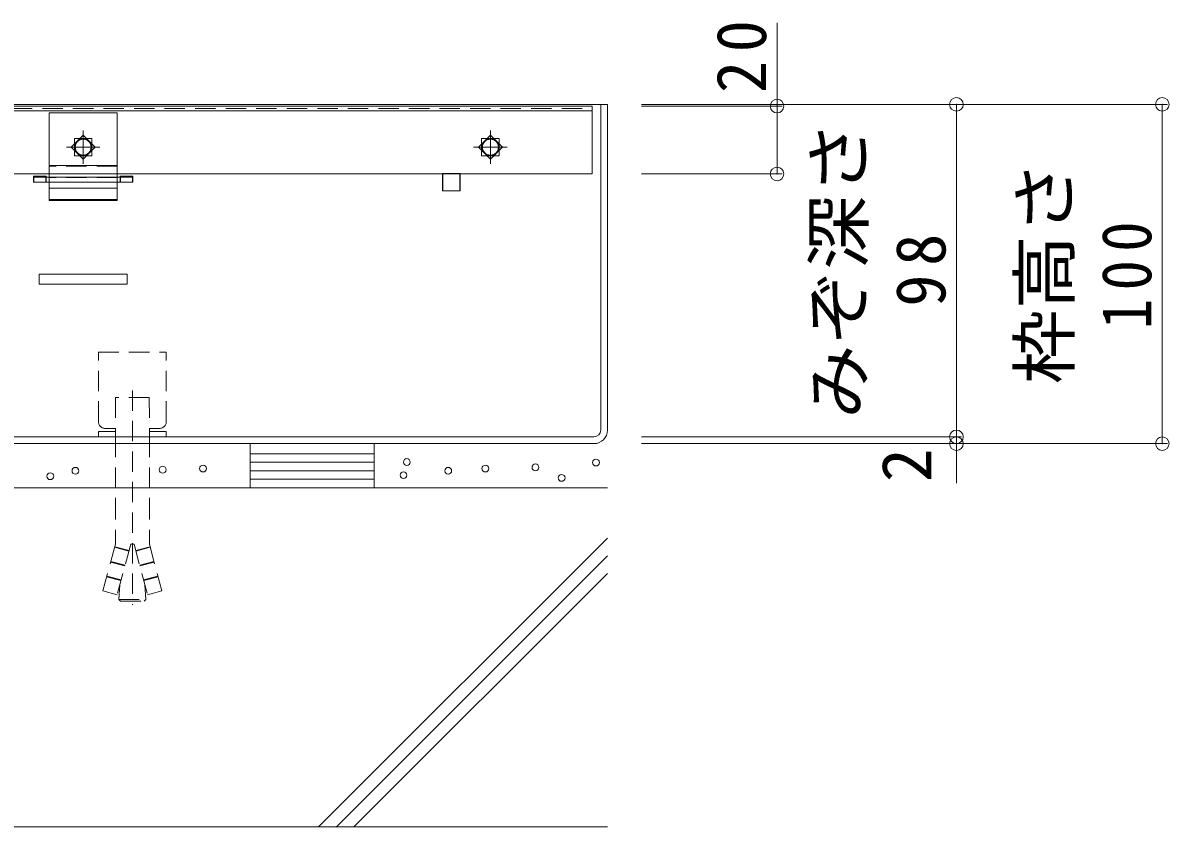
# Model space of a CAD drawing. Units: millimetres at full size, sheet at 1:5; some dimension numbers follow another scale. Extents: x -1355 to 1942, y -1375 to 1322.
# Drawn here: x -641.8 to -304.1, y -453.8 to -216.8 of the extents above; entities that cross this region are included whole.
import ezdxf
from ezdxf.enums import TextEntityAlignment as Align

# ---------------------------------------------------------------- set-up
doc = ezdxf.new("R2010")
doc.units = ezdxf.units.MM
doc.header["$LTSCALE"] = 5
doc.header["$PDMODE"] = 32
doc.header["$PDSIZE"] = 4
doc.linetypes.add('CHAIN2', pattern=[12, 9, -1, 1, -1])
doc.linetypes.add('DASHED1', pattern=[1.8, 1.2, -0.6])
for name, color, linetype, lineweight in [('E-0', 7, 'DASHED1', 18), ('E-2', 3, 'Continuous', 18), ('E-3', 4, 'Continuous', 18), ('E-4', 7, 'Continuous', 18), ('E-7', 134, 'DASHED1', 9), ('E-8', 5, 'Continuous', 9), ('E-9', 2, 'Continuous', 18), ('E-B', 1, 'Continuous', 9), ('E-E', 7, 'Continuous', 18)]:
    doc.layers.add(name, color=color, linetype=linetype, lineweight=lineweight)
doc.styles.add('ＭＳ ゴシック', font='')
doc.styles.get('ＭＳ ゴシック').set_extended_font_data('MS Gothic')

msp = doc.modelspace()

# ---------------------------------------------------------------- linework, layer by layer
at = {"layer": 'E-0'}
for p, q in [((-604.531, -327.176), (-614.531, -327.176)), ((-614.531, -327.176), (-614.526, -337.176)), ((-609.526, -325.073), (-609.526, -388.269)), ((-604.531, -327.176), (-604.526, -337.176)), ((-614.526, -337.176), (-614.526, -338.776)), ((-604.526, -337.176), (-604.526, -338.776)), ((-614.526, -338.776), (-614.527, -357.176)), ((-604.526, -338.776), (-604.527, -357.176)), ((-614.527, -357.176), (-614.526, -370.381)), ((-604.527, -357.176), (-604.526, -370.381)), ((-614.526, -370.381), (-618.225, -384.186)), ((-610.572, -372.467), (-614.783, -371.339)), ((-610.52, -372.274), (-614.731, -371.146)), ((-610.013, -370.381), (-614.014, -385.314)), ((-609.039, -370.381), (-610.013, -370.381)), ((-609.039, -370.381), (-605.038, -385.314)), ((-608.532, -372.274), (-604.321, -371.146)), ((-608.48, -372.467), (-604.269, -371.339)), ((-604.526, -370.381), (-600.827, -384.186)), ((-611.736, -376.814), (-615.947, -375.685)), ((-611.685, -376.621), (-615.896, -375.492)), ((-607.367, -376.621), (-603.156, -375.492)), ((-607.315, -376.814), (-603.104, -375.685)), ((-612.901, -381.16), (-617.112, -380.032)), ((-612.849, -380.967), (-617.06, -379.839)), ((-606.202, -380.967), (-601.991, -379.839)), ((-606.151, -381.16), (-601.94, -380.032)), ((-614.014, -385.314), (-618.225, -384.186)), ((-613.526, -386.676), (-613.227, -382.4)), ((-605.526, -386.676), (-605.825, -382.4)), ((-605.038, -385.314), (-600.827, -384.186)), ((-613.526, -386.676), (-605.526, -386.676)), ((-605.526, -386.676), (-606.026, -387.176))]:
    msp.add_line(p, q, dxfattribs=at)
at = {"layer": 'E-0', "color": 2, "linetype": 'Continuous'}
for p, q in [((-574.851, -340.776), (-538.327, -340.776)), ((-574.851, -340.776), (-574.851, -353.776)), ((-538.327, -353.776), (-538.327, -340.776)), ((-538.327, -343.776), (-574.851, -343.776)), ((-538.327, -346.276), (-574.851, -346.276)), ((-538.327, -348.776), (-574.851, -348.776)), ((-538.327, -351.276), (-574.851, -351.276)), ((-574.851, -353.776), (-538.327, -353.776))]:
    msp.add_line(p, q, dxfattribs=at)
at = {"layer": 'E-0'}
msp.add_lwpolyline([(-613.526, -386.676), (-613.026, -387.176), (-606.026, -387.176)], dxfattribs=at)
at = {"layer": 'E-2'}
for p, q in [((-969.026, -241.276), (-474.026, -241.276)), ((-969.026, -242.676), (-474.026, -242.676)), ((-624.026, -249.84), (-627.561, -253.376)), ((-620.49, -253.376), (-624.026, -249.84)), ((-504.026, -249.84), (-507.561, -253.376)), ((-500.49, -253.376), (-504.026, -249.84)), ((-624.961, -250.776), (-626.626, -250.776)), ((-626.626, -250.776), (-626.626, -252.441)), ((-621.426, -250.776), (-623.091, -250.776)), ((-621.426, -252.441), (-621.426, -250.776)), ((-504.961, -250.776), (-506.626, -250.776)), ((-506.626, -250.776), (-506.626, -252.441)), ((-501.426, -250.776), (-503.091, -250.776)), ((-501.426, -252.441), (-501.426, -250.776)), ((-627.561, -253.376), (-624.026, -256.912)), ((-626.626, -254.311), (-626.626, -255.976)), ((-626.626, -255.976), (-624.961, -255.976)), ((-624.026, -256.912), (-620.49, -253.376)), ((-623.091, -255.976), (-621.426, -255.976)), ((-621.426, -255.976), (-621.426, -254.311)), ((-507.561, -253.376), (-504.026, -256.912)), ((-506.626, -254.311), (-506.626, -255.976)), ((-506.626, -255.976), (-504.961, -255.976)), ((-504.026, -256.912), (-500.49, -253.376)), ((-503.091, -255.976), (-501.426, -255.976)), ((-501.426, -255.976), (-501.426, -254.311))]:
    msp.add_line(p, q, dxfattribs=at)
at = {"layer": 'E-2', "linetype": 'DASHED1'}
msp.add_line((-969.026, -241.976), (-474.026, -241.976), dxfattribs=at)
at = {"layer": 'E-2', "color": 4}
for p, q in [((-614.026, -243.276), (-634.026, -243.276)), ((-634.026, -243.276), (-634.026, -262.176)), ((-614.026, -243.276), (-614.026, -262.176)), ((-614.026, -258.812), (-634.026, -258.812)), ((-634.026, -263.676), (-634.026, -269.116)), ((-614.026, -265.476), (-634.026, -265.476)), ((-614.026, -263.676), (-614.026, -269.116)), ((-614.026, -268.763), (-634.026, -268.763)), ((-614.026, -269.116), (-634.026, -269.116))]:
    msp.add_line(p, q, dxfattribs=at)
at = {"layer": 'E-2', "linetype": 'CHAIN2'}
for p, q in [((-624.026, -258.326), (-624.026, -248.426)), ((-504.026, -258.326), (-504.026, -248.426)), ((-619.076, -253.376), (-628.976, -253.376)), ((-499.076, -253.376), (-508.976, -253.376))]:
    msp.add_line(p, q, dxfattribs=at)
at = {"layer": 'E-2', "color": 4, "linetype": 'DASHED1'}
for p, q in [((-626.626, -250.776), (-621.426, -250.776)), ((-626.626, -250.776), (-626.626, -255.976)), ((-621.426, -250.776), (-621.426, -255.976)), ((-506.626, -250.776), (-501.426, -250.776)), ((-506.626, -250.776), (-506.626, -255.976)), ((-501.426, -250.776), (-501.426, -255.976)), ((-626.626, -255.976), (-621.426, -255.976)), ((-506.626, -255.976), (-501.426, -255.976)), ((-614.026, -259.019), (-634.026, -259.019)), ((-634.026, -262.176), (-634.026, -263.676)), ((-614.026, -262.276), (-634.026, -262.276)), ((-614.026, -262.176), (-614.026, -263.676))]:
    msp.add_line(p, q, dxfattribs=at)
at = {"layer": 'E-2'}
msp.add_lwpolyline([(-474.026, -241.276), (-474.026, -261.276), (-969.026, -261.276)], dxfattribs=at)
for centre in [(-624.026, -253.376), (-504.026, -253.376)]:
    msp.add_circle(centre, 2.35, dxfattribs=at)
at = {"layer": 'E-2', "linetype": 'DASHED1'}
for centre, start, end in [((-624.026, -253.376), 146.36488, 213.63512), ((-624.026, -253.376), 56.36488, 123.63512), ((-624.026, -253.376), 326.36488, 33.63512), ((-504.026, -253.376), 146.36488, 213.63512), ((-504.026, -253.376), 56.36488, 123.63512), ((-504.026, -253.376), 326.36488, 33.63512), ((-624.026, -253.376), 236.36488, 303.63512), ((-504.026, -253.376), 236.36488, 303.63512)]:
    msp.add_arc(centre, 2.55, start, end, dxfattribs=at)
at = {"layer": 'E-3'}
for p, q in [((-497.526, -240.776), (-969.526, -240.776)), ((-471.526, -240.776), (-497.526, -240.776)), ((-471.526, -336.776), (-471.526, -240.776)), ((-469.526, -240.776), (-471.526, -240.776)), ((-469.526, -336.776), (-469.526, -240.776)), ((-634.926, -261.976), (-634.926, -262.176)), ((-613.126, -262.176), (-613.126, -261.976)), ((-518.101, -261.126), (-518.101, -266.276)), ((-512.951, -261.126), (-518.101, -261.126)), ((-512.951, -266.276), (-512.951, -261.126)), ((-634.926, -263.676), (-638.626, -263.676)), ((-609.426, -263.676), (-613.126, -263.676)), ((-518.101, -266.276), (-512.951, -266.276)), ((-473.526, -338.776), (-969.526, -338.776)), ((-555.526, -340.776), (-969.526, -340.776)), ((-473.526, -340.776), (-555.526, -340.776))]:
    msp.add_line(p, q, dxfattribs=at)
at = {"layer": 'E-3', "linetype": 'DASHED1'}
for p, q in [((-634.926, -262.176), (-634.926, -263.676)), ((-613.126, -263.676), (-613.126, -262.176))]:
    msp.add_line(p, q, dxfattribs=at)
at = {"layer": 'E-3'}
for points in [[(-638.626, -263.676), (-638.626, -261.976), (-634.926, -261.976)], [(-613.126, -261.976), (-609.426, -261.976), (-609.426, -263.676)]]:
    msp.add_lwpolyline(points, dxfattribs=at)
for radius in [4, 2]:
    msp.add_arc((-473.526, -336.776), radius, 270, 0, dxfattribs=at)
at = {"layer": 'E-4'}
for p, q in [((-419.572, -241.276), (-419.572, -216.751)), ((-304.569, -240.776), (-459.526, -240.776)), ((-418.072, -241.276), (-459.526, -241.276)), ((-419.572, -241.276), (-419.572, -261.276)), ((-366.723, -240.776), (-366.723, -338.776)), ((-306.069, -240.776), (-306.069, -340.776)), ((-418.072, -261.276), (-459.526, -261.276)), ((-365.223, -338.776), (-459.526, -338.776)), ((-304.569, -340.776), (-459.526, -340.776)), ((-366.723, -338.776), (-366.723, -340.776)), ((-366.723, -340.776), (-366.723, -352.461))]:
    msp.add_line(p, q, dxfattribs=at)
for p in [(-419.572, -241.276), (-366.723, -240.776), (-306.069, -240.776), (-419.572, -261.276), (-366.723, -338.776), (-366.723, -340.776), (-306.069, -340.776)]:
    msp.add_point(p, dxfattribs=at)
at = {"layer": 'E-7', "linetype": 'Continuous'}
for p, q in [((-637.026, -290.776), (-637.026, -293.776)), ((-611.026, -290.776), (-637.026, -290.776)), ((-637.026, -293.776), (-611.026, -293.776)), ((-611.026, -293.776), (-611.026, -290.776))]:
    msp.add_line(p, q, dxfattribs=at)
at = {"layer": 'E-8'}
for p, q in [((-638.526, -263.676), (-638.526, -262.176)), ((-638.526, -262.176), (-609.526, -262.176)), ((-635.026, -262.176), (-635.026, -263.676)), ((-613.026, -263.676), (-613.026, -262.176)), ((-609.526, -262.176), (-609.526, -263.676)), ((-609.526, -263.676), (-638.526, -263.676))]:
    msp.add_line(p, q, dxfattribs=at)
at = {"layer": 'E-9'}
for p, q in [((-518.026, -261.276), (-513.026, -261.276)), ((-518.026, -266.276), (-518.026, -261.276)), ((-513.026, -261.276), (-513.026, -266.276)), ((-513.026, -266.276), (-518.026, -266.276))]:
    msp.add_line(p, q, dxfattribs=at)
at = {"layer": 'E-B', "linetype": 'DASHED1'}
for p, q in [((-619.526, -334.276), (-619.526, -313.776)), ((-619.526, -313.776), (-599.526, -313.776)), ((-599.526, -334.276), (-599.526, -313.776)), ((-617.526, -336.276), (-614.526, -336.276)), ((-614.526, -336.276), (-614.526, -337.176)), ((-601.526, -336.276), (-604.526, -336.276)), ((-604.526, -336.276), (-604.526, -337.176)), ((-604.526, -337.176), (-599.526, -337.176))]:
    msp.add_line(p, q, dxfattribs=at)
for points in [[(-619.526, -338.776), (-599.526, -338.776), (-599.526, -337.176)], [(-619.526, -338.776), (-619.526, -337.176), (-614.526, -337.176)]]:
    msp.add_lwpolyline(points, dxfattribs=at)
for centre, start, end in [((-617.526, -334.276), 180, 270), ((-601.526, -334.276), 270, 0)]:
    msp.add_arc(centre, 2, start, end, dxfattribs=at)
at = {"layer": 'E-E', "color": 2}
for p, q in [((-1169.526, -353.776), (-469.526, -353.776)), ((-469.526, -368.638), (-554.664, -453.776)), ((-469.526, -373.829), (-549.505, -453.808)), ((-469.526, -379.021), (-544.281, -453.776)), ((-1169.526, -453.776), (-469.526, -453.776))]:
    msp.add_line(p, q, dxfattribs=at)
at = {"layer": 'E-E'}
for centre in [(-626.314, -348.773), (-600.597, -348.452), (-588.703, -348.131), (-528.666, -346.202), (-516.451, -348.773), (-505.521, -348.131), (-490.773, -347.776), (-472.934, -346.349), (-633.708, -350.381), (-529.631, -350.059), (-483.043, -350.868)]:
    msp.add_circle(centre, 1, dxfattribs=at)

# ---------------------------------------------------------------- texts
at = {"layer": 'E-4', "color": 2, "style": 'ＭＳ ゴシック', "width": 1.1}
for s, p in [('みぞ深さ', (-389.723, -333.526)), ('枠高さ', (-329.069, -323.276))]:
    msp.add_text(s, height=14.66, rotation=90, dxfattribs=at).set_placement(p, align=Align.BOTTOM_LEFT)
at = {"layer": 'E-4', "color": 2, "style": 'ＭＳ ゴシック'}
msp.add_text('2', height=14.66, rotation=90, dxfattribs=at).set_placement((-369.723, -352.114), align=Align.BOTTOM_LEFT)
at = {"layer": 'E-4', "color": 2, "char_height": 14.66, "attachment_point": 7, "rotation": 90, "style": 'ＭＳ ゴシック'}
for s, insert in [('\\T1.27;\\W0.95;20', (-422.572, -237.432)), ('\\T1.27;\\W0.9;100', (-309.069, -307.026)), ('\\T1.27;\\W0.95;98', (-369.723, -300.401))]:
    msp.add_mtext(s, dxfattribs=dict(at, insert=insert))

doc.saveas('drawing.dxf')
